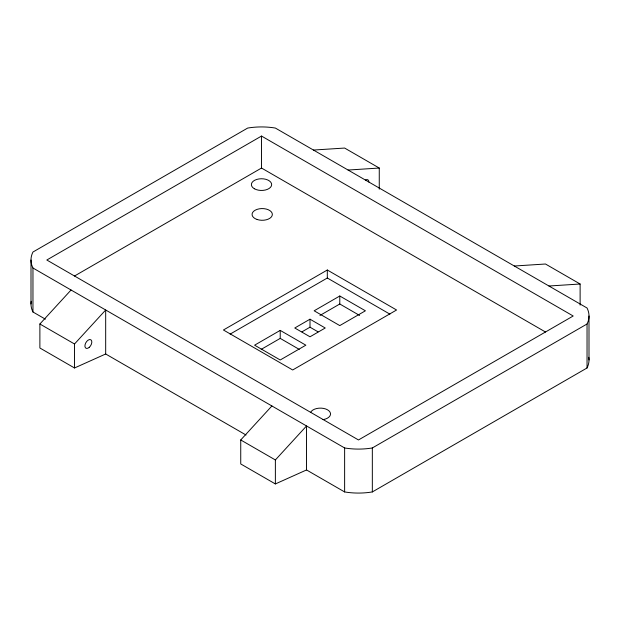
<?xml version="1.0" encoding="UTF-8"?>
<svg xmlns="http://www.w3.org/2000/svg" width="620" height="620" viewBox="0 0 620 620"><rect width="100%" height="100%" fill="white"/><g stroke="black" fill="none" stroke-linecap="round" stroke-linejoin="round"><path stroke-width="0.93" d="M246.016 435.007L105.679 353.989L74.516 367.978L39.882 347.99L39.882 323.997L71.052 290.005M74.516 367.978L74.516 343.992L105.679 310L105.679 353.989M588.783 357.291A49.956 28.838 0 0 1 587.039 367.978L372.333 491.939A49.956 28.838 0 0 1 344.627 491.939L306.536 469.952L275.373 483.941L240.738 463.954L240.738 439.96L271.909 405.968M275.373 483.941L275.373 459.955L306.536 425.963L306.536 469.952M261.516 136.059L46.81 260.012L358.484 439.96L573.19 315.999L261.516 136.059L261.516 168.043L545.538 332.026M74.485 276.024L261.516 168.043M327.313 270.01L223.425 329.995L292.687 369.977L396.575 310L327.313 270.01L327.313 278.008L230.129 334.118M280.217 330.39L254.595 345.185L280.217 359.988L305.846 345.185L280.217 330.39L280.217 338.388L261.206 349.37M339.783 296.004L314.154 310.798L339.783 325.593L365.405 310.798L339.783 296.004L339.783 304.002L319.943 315.456M310 319.199L294.763 327.996L310 336.792L325.237 327.996L310 319.199L310 327.197L301.979 331.824M32.961 268.01L344.627 447.958A49.956 28.838 0 0 0 372.333 447.958L587.039 323.997A49.956 28.838 0 0 0 587.039 308.001L275.373 128.061A49.956 28.838 0 0 0 247.667 128.061L32.961 252.022A49.956 28.838 0 0 0 32.961 268.01L32.961 312L45.384 319.168M313.464 150.048L344.627 148.056L379.262 168.043L379.262 189.162M348.091 170.043L379.262 168.043M514.321 266.011L545.484 264.012L580.119 284.007L580.119 305.125M548.948 286.006L580.119 284.007M327.313 278.008L389.903 314.146M339.783 304.002L359.623 315.456M310 327.197L318.021 331.824M280.217 338.388L299.228 349.37M39.882 323.997L74.516 343.992M240.738 439.96L275.373 459.955M589 315.999L589 359.988M587.039 323.997L587.039 367.978M372.333 447.958L372.333 491.939M344.627 447.958L344.627 491.939M31 260.012L31 304.002M310.597 412.455A10.137 5.851 0 0 1 327.554 409.828A10.137 5.851 0 0 1 323.012 419.624M365.405 180.04A4.898 2.829 -60 0 1 368.869 182.04M32.961 312A49.956 28.838 0 0 1 31.217 301.304M257.145 219.503A10.137 5.851 0 0 0 272.351 214.435A10.137 5.851 0 0 0 257.145 209.358A10.137 5.851 0 0 0 257.145 219.503M254.347 188.736A10.137 5.851 0 0 0 271.312 186.116A10.137 5.851 0 0 0 258.897 178.948A10.137 5.851 0 0 0 254.347 188.736M89.265 347.332A4.898 2.829 -60 0 0 90.815 339.745A4.898 2.829 -60 0 0 85.025 344.883A4.898 2.829 -60 0 0 89.265 347.332"/></g></svg>
